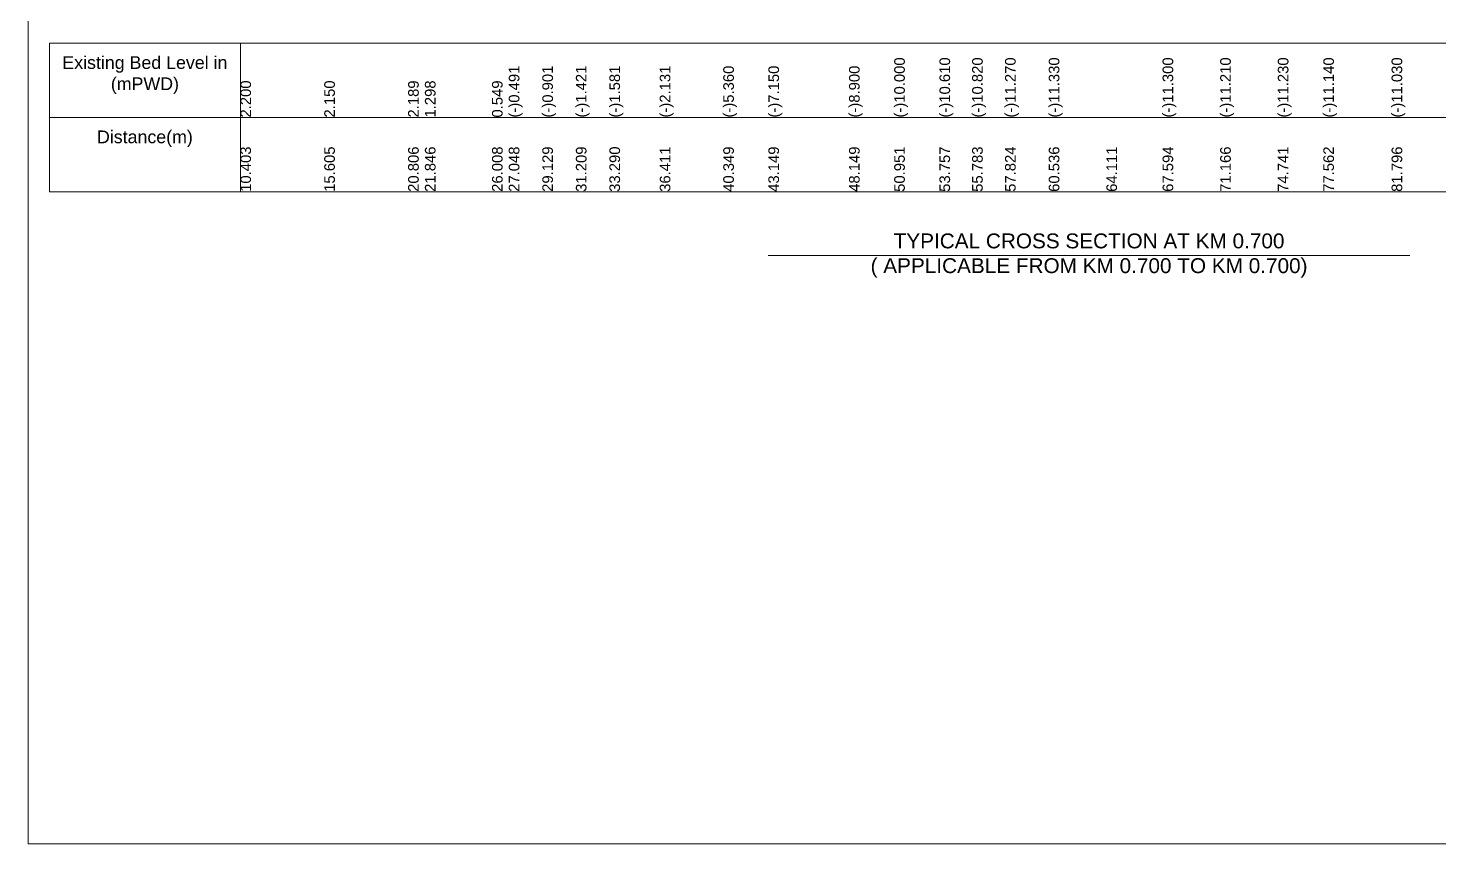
# Model space of a CAD drawing. Header units: inches. Extents: x 89000 to 845017, y -7071 to 0.
# Drawn here: x 250000 to 256648, y -7071 to -3229 of the extents above; entities that cross this region are included whole.
import ezdxf

# ---------------------------------------------------------------- set-up
doc = ezdxf.new("R2010")
doc.units = ezdxf.units.IN
doc.header["$LTSCALE"] = 7
doc.header["$MEASUREMENT"] = 0
for name, color, linetype, lineweight in [('Cross section Data Border', 7, 'Continuous', 9), ('Cross Section Labels', 7, 'Continuous', 9), ('Long Section Labels', 7, 'Continuous', 9)]:
    doc.layers.add(name, color=color, linetype=linetype, lineweight=lineweight)
doc.styles.get("Standard").update_dxf_attribs({"font": 'arial.ttf'})

msp = doc.modelspace()

# ---------------------------------------------------------------- linework, layer by layer
at = {"layer": 'Cross section Data Border'}
msp.add_lwpolyline([(250100, -3300), (258071.10959, -3300), (258071.10959, -4000), (250100, -4000)], close=True, dxfattribs=at)
for points in [[(251000, -3300), (251000, -4000)], [(250100, -3650), (258071.10959, -3650)]]:
    msp.add_lwpolyline(points, dxfattribs=at)
at = {"layer": 'Cross Section Labels'}
msp.add_lwpolyline([(250000, 0), (260000, 0), (260000, -7071), (250000, -7071)], close=True, dxfattribs=at)
msp.add_lwpolyline([(253488, -4300), (255000, -4300), (256512, -4300)], dxfattribs=at)

# ---------------------------------------------------------------- texts
at = {"layer": 'Cross section Data Border', "char_height": 60, "width": 800, "attachment_point": 5}
for s, insert in [('Existing Bed Level in (mPWD)', (250550, -3450)), ('Distance(m)', (250550, -3750))]:
    msp.add_mtext(s, dxfattribs=dict(at, insert=insert))
at = {"layer": 'Cross Section Labels', "insert": (255000, -4300), "char_height": 70, "attachment_point": 5}
msp.add_mtext('TYPICAL CROSS SECTION AT KM 0.700^J( APPLICABLE FROM KM 0.700 TO KM 0.700)', dxfattribs=at)
at = {"layer": 'Long Section Labels', "char_height": 50, "attachment_point": 1, "rotation": 90}
for s, insert in [('(-)10.000', (254081.67611, -3650)), ('(-)10.610', (254294.89275, -3650)), ('(-)10.820', (254448.85651, -3650)), ('(-)11.270', (254603.99804, -3650)), ('(-)11.330', (254810.07736, -3650)), ('(-)11.330', (254810.07736, -3650)), ('(-)11.300', (255346.51727, -3650)), ('(-)11.210', (255617.96458, -3650)), ('(-)11.230', (255889.65914, -3650)), ('(-)11.140', (256104.11022, -3650)), ('(-)11.030', (256425.85281, -3650)), ('(-)0.491', (252265.00392, -3650)), ('(-)0.901', (252423.16517, -3650)), ('(-)1.421', (252581.26921, -3650)), ('(-)1.581', (252739.37326, -3650)), ('(-)2.131', (252976.58677, -3650)), ('(-)5.360', (253275.8989, -3650)), ('(-)7.150', (253488.66581, -3650)), ('(-)8.900', (253868.66352, -3650)), ('2.200', (251000, -3650)), ('2.150', (251395.31708, -3650)), ('2.189', (251790.63458, -3650)), ('1.298', (251869.68684, -3650)), ('0.549', (252185.95213, -3650)), ('10.403', (251000, -4000)), ('15.605', (251395.31708, -4000)), ('20.806', (251790.63458, -4000)), ('21.846', (251869.68684, -4000)), ('26.008', (252185.95213, -4000)), ('27.048', (252265.00392, -4000)), ('33.290', (252739.37326, -4000)), ('55.783', (254448.85651, -4000)), ('57.824', (254603.99804, -4000)), ('60.536', (254810.07736, -4000)), ('67.594', (255346.51727, -4000)), ('71.166', (255617.96458, -4000)), ('81.796', (256425.85281, -4000)), ('29.129', (252423.16517, -4000)), ('31.209', (252581.26921, -4000)), ('36.411', (252976.58677, -4000)), ('40.349', (253275.8989, -4000)), ('43.149', (253488.66581, -4000)), ('48.149', (253868.66352, -4000)), ('50.951', (254081.67611, -4000)), ('53.757', (254294.89275, -4000)), ('64.111', (255081.77409, -4000)), ('74.741', (255889.65914, -4000)), ('77.562', (256104.11022, -4000))]:
    msp.add_mtext(s, dxfattribs=dict(at, insert=insert))

doc.saveas('drawing.dxf')
